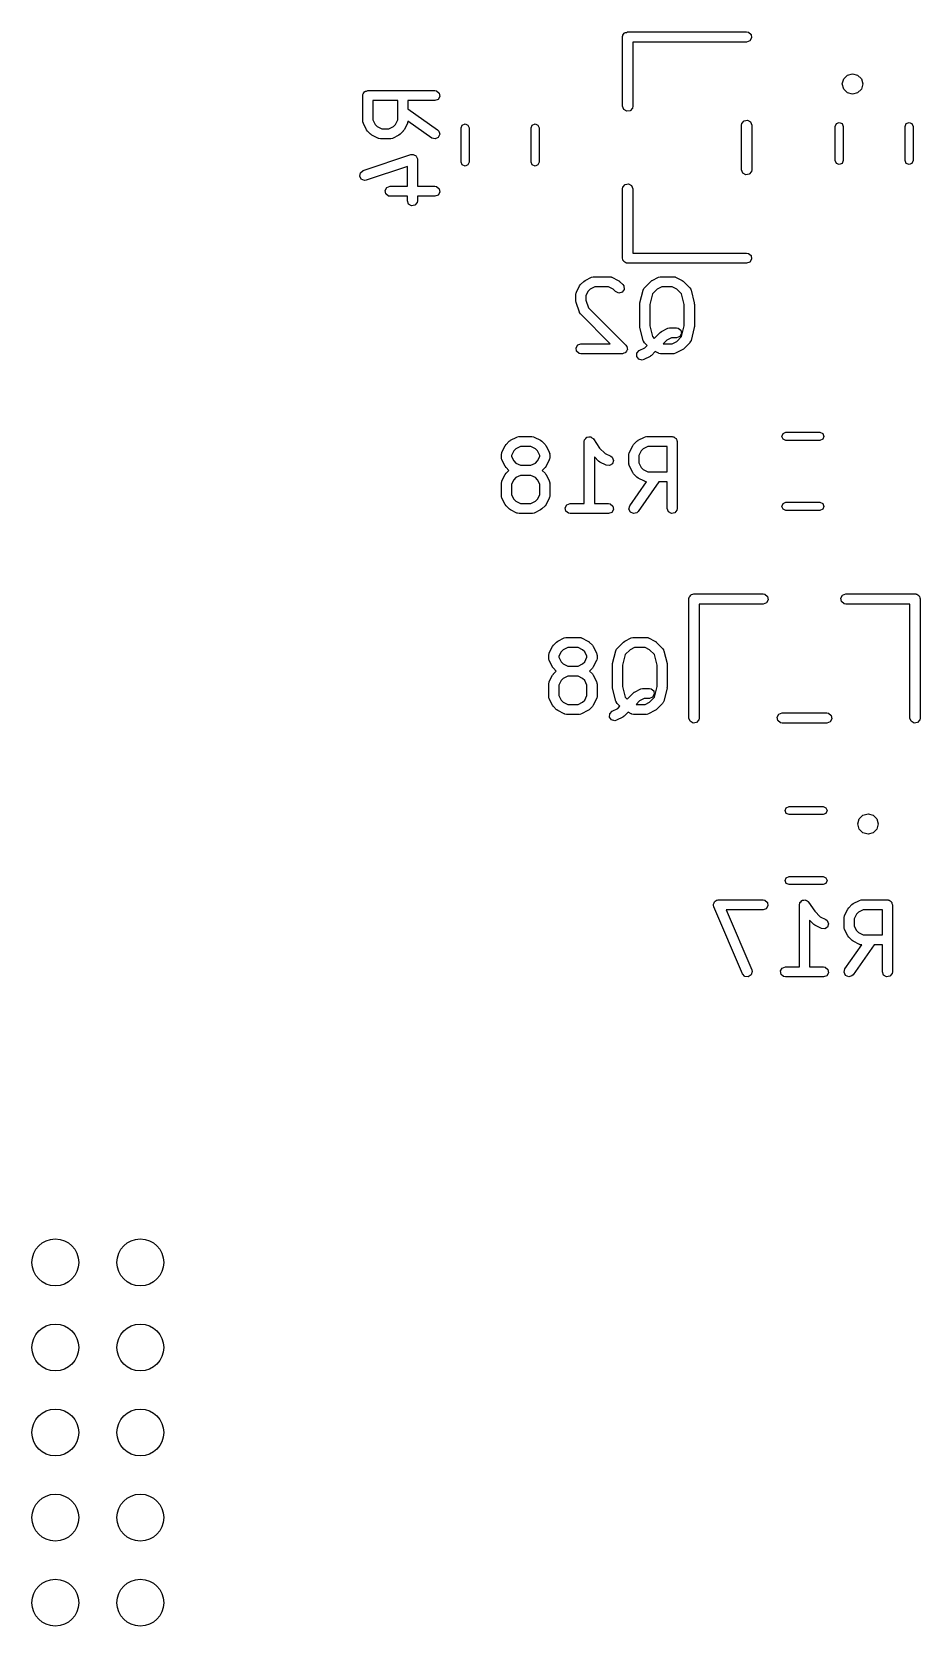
# Model space of a CAD drawing. Extents: x -4.4 to 79.2, y -59.9 to -10.8.
# Drawn here: x 15.27 to 28.54, y -59.91 to -36.11 of the extents above; entities that cross this region are included whole.
import ezdxf

# ---------------------------------------------------------------- set-up
doc = ezdxf.new("R2010")
doc.units = 0
doc.layers.add('BLACK', color=7, linetype='CONTINUOUS')

msp = doc.modelspace()

# ---------------------------------------------------------------- linework, layer by layer
at = {"layer": 'BLACK', "linetype": 'CONTINUOUS'}
for p, q in [((24.0933, -36.187001), (24.095045, -36.1771)), ((24.094458, -36.173769), (24.096149, -36.170839)), ((24.095045, -36.1771), (24.094458, -36.173769)), ((24.096149, -36.170839), (24.097895, -36.160939)), ((24.097895, -36.160939), (24.110622, -36.145771)), ((24.110622, -36.145771), (24.12052, -36.128628)), ((24.12052, -36.128628), (24.12698, -36.126276)), ((24.12698, -36.126276), (24.1314, -36.12101)), ((24.1314, -36.12101), (24.150894, -36.117572)), ((24.150894, -36.117572), (24.1695, -36.110801)), ((24.1695, -36.110801), (25.9475, -36.110801)), ((25.9475, -36.110801), (25.973562, -36.115396)), ((25.973562, -36.115396), (26.013491, -36.148901)), ((26.013491, -36.148901), (26.022542, -36.200233)), ((24.0933, -37.221261), (24.0933, -36.187001)), ((25.9475, -36.263201), (24.2457, -36.263201)), ((24.2457, -36.263201), (24.2457, -37.221261)), ((25.99648, -36.245374), (25.9475, -36.263201)), ((26.022542, -36.200233), (25.99648, -36.245374)), ((27.376999, -36.888001), (27.397417, -36.811801)), ((27.397417, -36.964201), (27.376999, -36.888001)), ((27.397417, -36.811801), (27.453199, -36.756019)), ((27.453199, -36.756019), (27.529399, -36.735601)), ((27.529399, -36.735601), (27.605599, -36.756019)), ((27.605599, -36.756019), (27.661381, -36.811801)), ((27.661381, -36.811801), (27.681799, -36.888001)), ((27.681799, -36.888001), (27.661381, -36.964201)), ((20.214319, -37.062405), (20.216036, -37.052663)), ((20.214319, -37.443357), (20.214319, -37.062405)), ((20.215458, -37.049381), (20.217124, -37.046495)), ((20.216036, -37.052663), (20.215458, -37.049381)), ((20.217124, -37.046495), (20.218842, -37.036753)), ((20.218842, -37.036753), (20.231367, -37.021825)), ((20.231367, -37.021825), (20.24111, -37.004952)), ((20.24111, -37.004952), (20.247468, -37.002637)), ((20.247468, -37.002637), (20.251819, -36.997453)), ((20.251819, -36.997453), (20.27101, -36.994068)), ((20.27101, -36.994068), (20.289319, -36.987405)), ((20.289319, -36.987405), (21.289319, -36.987405)), ((21.289319, -36.987405), (21.314971, -36.991928)), ((21.337528, -37.119858), (21.289319, -37.137405)), ((21.314971, -36.991928), (21.354271, -37.024905)), ((21.36318, -37.075429), (21.337528, -37.119858)), ((21.354271, -37.024905), (21.36318, -37.075429)), ((27.453199, -37.019983), (27.397417, -36.964201)), ((27.529399, -37.040401), (27.453199, -37.019983)), ((27.605599, -37.019983), (27.529399, -37.040401)), ((27.661381, -36.964201), (27.605599, -37.019983)), ((20.738128, -37.137405), (20.364319, -37.137405)), ((20.364319, -37.137405), (20.364319, -37.425652)), ((20.738128, -37.425652), (20.738128, -37.137405)), ((21.289319, -37.137405), (20.888128, -37.137405)), ((20.888128, -37.137405), (20.888128, -37.26145)), ((20.888128, -37.26145), (21.332329, -37.572391)), ((24.111127, -37.270241), (24.0933, -37.221261)), ((24.156268, -37.296303), (24.111127, -37.270241)), ((24.2076, -37.287252), (24.156268, -37.296303)), ((24.241105, -37.247323), (24.2076, -37.287252)), ((24.2457, -37.221261), (24.241105, -37.247323)), ((20.215852, -37.44757), (20.214319, -37.443357)), ((20.214811, -37.451931), (20.215852, -37.44757)), ((20.222237, -37.476898), (20.214811, -37.451931)), ((20.269856, -37.572136), (20.222237, -37.476898)), ((20.271045, -37.573261), (20.269856, -37.572136)), ((20.283905, -37.591628), (20.271045, -37.573261)), ((20.331524, -37.639247), (20.283905, -37.591628)), ((20.364319, -37.425652), (20.398577, -37.494168)), ((20.398577, -37.494168), (20.428984, -37.524575)), ((20.428984, -37.524575), (20.4975, -37.558833)), ((20.4975, -37.558833), (20.604947, -37.558833)), ((20.604947, -37.558833), (20.673463, -37.524575)), ((20.673463, -37.524575), (20.70387, -37.494168)), ((20.70387, -37.494168), (20.738128, -37.425652)), ((20.818542, -37.591628), (20.770923, -37.639247)), ((20.819233, -37.590146), (20.818542, -37.591628)), ((20.832591, -37.572136), (20.819233, -37.590146)), ((20.88021, -37.476898), (20.832591, -37.572136)), ((20.880722, -37.472444), (20.88021, -37.476898)), ((20.883605, -37.469009), (20.880722, -37.472444)), ((20.88794, -37.444417), (20.883605, -37.469009)), ((21.24631, -37.695276), (20.88794, -37.444417)), ((21.332329, -37.572391), (21.35075, -37.590807)), ((21.35075, -37.590807), (21.364035, -37.640359)), ((21.682, -37.545776), (21.699574, -37.50335)), ((21.682, -38.055224), (21.682, -37.545776)), ((21.699574, -37.50335), (21.742, -37.485776)), ((21.742, -37.485776), (21.784426, -37.50335)), ((21.784426, -37.50335), (21.802, -37.545776)), ((21.802, -37.545776), (21.802, -38.055224)), ((22.727, -37.545776), (22.744574, -37.50335)), ((22.727, -38.055224), (22.727, -37.545776)), ((22.744574, -37.50335), (22.787, -37.485776)), ((22.787, -37.485776), (22.829426, -37.50335)), ((22.829426, -37.50335), (22.847, -37.545776)), ((22.847, -37.545776), (22.847, -38.055224)), ((25.8713, -37.50474), (25.875895, -37.478678)), ((25.8713, -38.171262), (25.8713, -37.50474)), ((25.875895, -37.478678), (25.9094, -37.438749)), ((25.9094, -37.438749), (25.960732, -37.429698)), ((25.960732, -37.429698), (26.005873, -37.45576)), ((26.005873, -37.45576), (26.0237, -37.50474)), ((26.0237, -37.50474), (26.0237, -38.171262)), ((27.27, -37.522276), (27.287574, -37.47985)), ((27.27, -38.031724), (27.27, -37.522276)), ((27.287574, -37.47985), (27.33, -37.462276)), ((27.33, -37.462276), (27.372426, -37.47985)), ((27.372426, -37.47985), (27.39, -37.522276)), ((27.39, -37.522276), (27.39, -38.031724)), ((28.315, -37.522276), (28.332574, -37.47985)), ((28.315, -38.031724), (28.315, -37.522276)), ((28.332574, -37.47985), (28.375, -37.462276)), ((28.375, -37.462276), (28.417426, -37.47985)), ((28.417426, -37.47985), (28.435, -37.522276)), ((28.435, -37.522276), (28.435, -38.031724)), ((20.333005, -37.639938), (20.331524, -37.639247)), ((20.351016, -37.653296), (20.333005, -37.639938)), ((20.446254, -37.700915), (20.351016, -37.653296)), ((20.450707, -37.701427), (20.446254, -37.700915)), ((20.454143, -37.70431), (20.450707, -37.701427)), ((20.479795, -37.708833), (20.454143, -37.70431)), ((20.622652, -37.708833), (20.479795, -37.708833)), ((20.626865, -37.707299), (20.622652, -37.708833)), ((20.631226, -37.708341), (20.626865, -37.707299)), ((20.656193, -37.700915), (20.631226, -37.708341)), ((20.751431, -37.653296), (20.656193, -37.700915)), ((20.752556, -37.652106), (20.751431, -37.653296)), ((20.770923, -37.639247), (20.752556, -37.652106)), ((21.295866, -37.708546), (21.24631, -37.695276)), ((21.34236, -37.686859), (21.295866, -37.708546)), ((21.364035, -37.640359), (21.34236, -37.686859)), ((20.217983, -38.18173), (20.932267, -37.943635)), ((20.932267, -37.943635), (20.958033, -37.939814)), ((20.958033, -37.939814), (20.963363, -37.94192)), ((20.963363, -37.94192), (20.969009, -37.940925)), ((20.969009, -37.940925), (20.986725, -37.951154)), ((20.986725, -37.951154), (21.005745, -37.958671)), ((21.005745, -37.958671), (21.008474, -37.963711)), ((21.008474, -37.963711), (21.013438, -37.966577)), ((21.013438, -37.966577), (21.020433, -37.985797)), ((21.020433, -37.985797), (21.030174, -38.003785)), ((21.030174, -38.003785), (21.029024, -38.0094)), ((21.029024, -38.0094), (21.030985, -38.014786)), ((21.030985, -38.014786), (21.030985, -38.415976)), ((21.699574, -38.09765), (21.682, -38.055224)), ((21.802, -38.055224), (21.784426, -38.09765)), ((22.744574, -38.09765), (22.727, -38.055224)), ((22.847, -38.055224), (22.829426, -38.09765)), ((27.287574, -38.07415), (27.27, -38.031724)), ((27.33, -38.091724), (27.287574, -38.07415)), ((27.372426, -38.07415), (27.33, -38.091724)), ((27.39, -38.031724), (27.372426, -38.07415)), ((28.332574, -38.07415), (28.315, -38.031724)), ((28.375, -38.091724), (28.332574, -38.07415)), ((28.417426, -38.07415), (28.375, -38.091724)), ((28.435, -38.031724), (28.417426, -38.07415)), ((20.167511, -38.263882), (20.177797, -38.213621)), ((20.19194, -38.308996), (20.167511, -38.263882)), ((20.177797, -38.213621), (20.217983, -38.18173)), ((20.239651, -38.327853), (20.19194, -38.308996)), ((20.880985, -38.118842), (20.265417, -38.324032)), ((20.880985, -38.415976), (20.880985, -38.118842)), ((21.742, -38.115224), (21.699574, -38.09765)), ((21.784426, -38.09765), (21.742, -38.115224)), ((22.787, -38.115224), (22.744574, -38.09765)), ((22.829426, -38.09765), (22.787, -38.115224)), ((25.889127, -38.220242), (25.8713, -38.171262)), ((25.934268, -38.246304), (25.889127, -38.220242)), ((25.9856, -38.237253), (25.934268, -38.246304)), ((26.019105, -38.197324), (25.9856, -38.237253)), ((26.0237, -38.171262), (26.019105, -38.197324)), ((20.265417, -38.324032), (20.239651, -38.327853)), ((20.548791, -38.477952), (20.574443, -38.433523)), ((20.5577, -38.528476), (20.548791, -38.477952)), ((20.597, -38.561453), (20.5577, -38.528476)), ((20.574443, -38.433523), (20.622652, -38.415976)), ((20.622652, -38.415976), (20.880985, -38.415976)), ((21.030985, -38.415976), (21.289319, -38.415976)), ((21.289319, -38.415976), (21.314971, -38.420499)), ((21.337528, -38.548429), (21.289319, -38.565976)), ((21.314971, -38.420499), (21.354271, -38.453476)), ((21.36318, -38.504), (21.337528, -38.548429)), ((21.354271, -38.453476), (21.36318, -38.504)), ((24.0933, -38.454741), (24.097895, -38.428679)), ((24.0933, -39.489001), (24.0933, -38.454741)), ((24.097895, -38.428679), (24.1314, -38.38875)), ((24.1314, -38.38875), (24.182732, -38.379699)), ((24.182732, -38.379699), (24.227873, -38.405761)), ((24.227873, -38.405761), (24.2457, -38.454741)), ((24.2457, -38.454741), (24.2457, -39.412801)), ((20.622652, -38.565976), (20.597, -38.561453)), ((20.880985, -38.565976), (20.622652, -38.565976)), ((20.880985, -38.633833), (20.880985, -38.565976)), ((20.898532, -38.682042), (20.880985, -38.633833)), ((20.942961, -38.707694), (20.898532, -38.682042)), ((20.993485, -38.698785), (20.942961, -38.707694)), ((21.026462, -38.659485), (20.993485, -38.698785)), ((21.030985, -38.633833), (21.026462, -38.659485)), ((21.289319, -38.565976), (21.030985, -38.565976)), ((21.030985, -38.565976), (21.030985, -38.633833)), ((24.100071, -39.507606), (24.0933, -39.489001)), ((24.103509, -39.527101), (24.100071, -39.507606)), ((24.2457, -39.412801), (25.9475, -39.412801)), ((25.9475, -39.412801), (25.973562, -39.417396)), ((25.973562, -39.417396), (26.013491, -39.450901)), ((26.022542, -39.502233), (25.99648, -39.547374)), ((26.013491, -39.450901), (26.022542, -39.502233)), ((24.108775, -39.53152), (24.103509, -39.527101)), ((24.111127, -39.537981), (24.108775, -39.53152)), ((24.12827, -39.547878), (24.111127, -39.537981)), ((24.143438, -39.560606), (24.12827, -39.547878)), ((24.153338, -39.562351), (24.143438, -39.560606)), ((24.156268, -39.564043), (24.153338, -39.562351)), ((24.159599, -39.563455), (24.156268, -39.564043)), ((24.1695, -39.565201), (24.159599, -39.563455)), ((25.9475, -39.565201), (24.1695, -39.565201)), ((25.99648, -39.547374), (25.9475, -39.565201)), ((23.405794, -39.997754), (23.453413, -39.902516)), ((23.453413, -39.902516), (23.466771, -39.884505)), ((23.466771, -39.884505), (23.467462, -39.883024)), ((23.467462, -39.883024), (23.515081, -39.835405)), ((23.515081, -39.835405), (23.533447, -39.822545)), ((23.533447, -39.822545), (23.534573, -39.821356)), ((23.534573, -39.821356), (23.629811, -39.773737)), ((23.582134, -39.980484), (23.547876, -40.049)), ((23.612541, -39.950077), (23.582134, -39.980484)), ((23.681057, -39.915819), (23.612541, -39.950077)), ((23.629811, -39.773737), (23.654777, -39.766311)), ((23.654777, -39.766311), (23.659138, -39.767352)), ((23.659138, -39.767352), (23.663352, -39.765819)), ((23.663352, -39.765819), (23.901447, -39.765819)), ((23.883742, -39.915819), (23.681057, -39.915819)), ((23.952258, -39.950077), (23.883742, -39.915819)), ((23.901447, -39.765819), (23.927099, -39.770342)), ((23.927099, -39.770342), (23.930534, -39.773224)), ((23.930534, -39.773224), (23.934988, -39.773737)), ((23.934988, -39.773737), (24.030226, -39.821356)), ((23.991271, -39.98909), (23.952258, -39.950077)), ((24.030226, -39.821356), (24.048236, -39.834714)), ((24.048236, -39.834714), (24.049718, -39.835405)), ((24.049718, -39.835405), (24.097337, -39.883024)), ((24.116748, -39.955468), (24.087322, -39.997494)), ((24.097337, -39.883024), (24.112277, -39.904361)), ((24.112277, -39.904361), (24.116748, -39.955468)), ((24.352496, -40.155962), (24.400115, -39.965486)), ((24.400115, -39.965486), (24.410725, -39.941697)), ((24.410725, -39.941697), (24.416715, -39.93735)), ((24.416715, -39.93735), (24.419843, -39.930643)), ((24.419843, -39.930643), (24.515081, -39.835405)), ((24.515081, -39.835405), (24.533449, -39.822542)), ((24.533449, -39.822542), (24.534573, -39.821356)), ((24.534573, -39.821356), (24.629811, -39.773737)), ((24.612541, -39.950077), (24.540598, -40.022019)), ((24.681057, -39.915819), (24.612541, -39.950077)), ((24.629811, -39.773737), (24.654777, -39.766311)), ((24.654777, -39.766311), (24.659138, -39.767352)), ((24.659138, -39.767352), (24.663352, -39.765819)), ((24.663352, -39.765819), (24.853828, -39.765819)), ((24.836123, -39.915819), (24.681057, -39.915819)), ((24.904639, -39.950077), (24.836123, -39.915819)), ((24.853828, -39.765819), (24.87948, -39.770342)), ((24.87948, -39.770342), (24.882915, -39.773224)), ((24.882915, -39.773224), (24.887369, -39.773737)), ((24.887369, -39.773737), (24.982607, -39.821356)), ((24.976581, -40.022019), (24.904639, -39.950077)), ((24.982607, -39.821356), (25.000617, -39.834714)), ((25.000617, -39.834714), (25.002099, -39.835405)), ((25.002099, -39.835405), (25.097337, -39.930643)), ((25.097337, -39.930643), (25.112278, -39.95198)), ((25.112278, -39.95198), (25.112923, -39.959353)), ((25.112923, -39.959353), (25.117065, -39.965486)), ((25.117065, -39.965486), (25.164684, -40.155962)), ((23.397876, -40.031295), (23.402399, -40.005643)), ((23.397876, -40.126533), (23.397876, -40.031295)), ((23.398436, -40.128071), (23.397876, -40.126533)), ((23.401725, -40.15025), (23.398436, -40.128071)), ((23.449344, -40.293107), (23.401725, -40.15025)), ((23.402399, -40.005643), (23.405281, -40.002207)), ((23.405281, -40.002207), (23.405794, -39.997754)), ((23.547876, -40.049), (23.547876, -40.114362)), ((23.547876, -40.114362), (23.586047, -40.228876)), ((24.037767, -40.010771), (23.991271, -39.98909)), ((24.087322, -39.997494), (24.037767, -40.010771)), ((24.350257, -40.174152), (24.352856, -40.15941)), ((24.350257, -40.507485), (24.350257, -40.174152)), ((24.352856, -40.15941), (24.352496, -40.155962)), ((24.540598, -40.022019), (24.500257, -40.183386)), ((24.500257, -40.183386), (24.500257, -40.498251)), ((25.016923, -40.183386), (24.976581, -40.022019)), ((25.016923, -40.498251), (25.016923, -40.183386)), ((25.164684, -40.155962), (25.165737, -40.170894)), ((25.165737, -40.170894), (25.166923, -40.174152)), ((25.166923, -40.174152), (25.166923, -40.507485)), ((23.452131, -40.296619), (23.449344, -40.293107)), ((23.452522, -40.301086), (23.452131, -40.296619)), ((23.467462, -40.322423), (23.452522, -40.301086)), ((23.910857, -40.765819), (23.467462, -40.322423)), ((23.586047, -40.228876), (24.144956, -40.787786)), ((24.351442, -40.510742), (24.350257, -40.507485)), ((24.352496, -40.525675), (24.351442, -40.510742)), ((24.400115, -40.716151), (24.352496, -40.525675)), ((24.500257, -40.498251), (24.540598, -40.659617)), ((24.540598, -40.659617), (24.568114, -40.687133)), ((24.568114, -40.687133), (24.657938, -40.597309)), ((24.657938, -40.597309), (24.676304, -40.584449)), ((24.676304, -40.584449), (24.67743, -40.58326)), ((24.67743, -40.58326), (24.772668, -40.535641)), ((24.823914, -40.677723), (24.755398, -40.71198)), ((24.772668, -40.535641), (24.797634, -40.528215)), ((24.797634, -40.528215), (24.801995, -40.529256)), ((24.801995, -40.529256), (24.806209, -40.527723)), ((24.806209, -40.527723), (24.901447, -40.527723)), ((24.901447, -40.677723), (24.823914, -40.677723)), ((24.901447, -40.527723), (24.927099, -40.532246)), ((24.949656, -40.660176), (24.901447, -40.677723)), ((24.904638, -40.731561), (24.976581, -40.659617)), ((24.927099, -40.532246), (24.966399, -40.565223)), ((24.975308, -40.615747), (24.949656, -40.660176)), ((24.966399, -40.565223), (24.975308, -40.615747)), ((24.976581, -40.659617), (25.016923, -40.498251)), ((25.164684, -40.525675), (25.117065, -40.716151)), ((25.166923, -40.507485), (25.164323, -40.522226)), ((25.164323, -40.522226), (25.164684, -40.525675)), ((23.399015, -40.827795), (23.424667, -40.783366)), ((23.407924, -40.878319), (23.399015, -40.827795)), ((23.447224, -40.911296), (23.407924, -40.878319)), ((23.424667, -40.783366), (23.472876, -40.765819)), ((23.472876, -40.915819), (23.447224, -40.911296)), ((23.472876, -40.765819), (23.910857, -40.765819)), ((24.091923, -40.915819), (23.472876, -40.915819)), ((24.113134, -40.908098), (24.091923, -40.915819)), ((24.134941, -40.902256), (24.113134, -40.908098)), ((24.136909, -40.899444), (24.134941, -40.902256)), ((24.140132, -40.898272), (24.136909, -40.899444)), ((24.151417, -40.878726), (24.140132, -40.898272)), ((24.144956, -40.787786), (24.154348, -40.801198)), ((24.164368, -40.860231), (24.151417, -40.878726)), ((24.154348, -40.801198), (24.156875, -40.803319)), ((24.156875, -40.803319), (24.157225, -40.805308)), ((24.157225, -40.805308), (24.159897, -40.809123)), ((24.159897, -40.809123), (24.161864, -40.831616)), ((24.161864, -40.831616), (24.165784, -40.853843)), ((24.165784, -40.853843), (24.164069, -40.856813)), ((24.164069, -40.856813), (24.164368, -40.860231)), ((24.30575, -40.95744), (24.308825, -40.906229)), ((24.308825, -40.906229), (24.344097, -40.868975)), ((24.344097, -40.868975), (24.428449, -40.826799)), ((24.404257, -40.722283), (24.400115, -40.716151)), ((24.404902, -40.729657), (24.404257, -40.722283)), ((24.419843, -40.750994), (24.404902, -40.729657)), ((24.462048, -40.793199), (24.419843, -40.750994)), ((24.428449, -40.826799), (24.462048, -40.793199)), ((24.582923, -40.884457), (24.525909, -40.941471)), ((24.629811, -40.907901), (24.582923, -40.884457)), ((24.634264, -40.908413), (24.629811, -40.907901)), ((24.6377, -40.911296), (24.634264, -40.908413)), ((24.663352, -40.915819), (24.6377, -40.911296)), ((24.853828, -40.915819), (24.663352, -40.915819)), ((24.755398, -40.71198), (24.70156, -40.765819)), ((24.70156, -40.765819), (24.836123, -40.765819)), ((24.836123, -40.765819), (24.904638, -40.731561)), ((24.858041, -40.914285), (24.853828, -40.915819)), ((24.862402, -40.915327), (24.858041, -40.914285)), ((24.887369, -40.907901), (24.862402, -40.915327)), ((24.982607, -40.860282), (24.887369, -40.907901)), ((24.983732, -40.859092), (24.982607, -40.860282)), ((25.002099, -40.846233), (24.983732, -40.859092)), ((25.097338, -40.750993), (25.002099, -40.846233)), ((25.100465, -40.744285), (25.097338, -40.750993)), ((25.106455, -40.73994), (25.100465, -40.744285)), ((25.117065, -40.716151), (25.106455, -40.73994)), ((24.336314, -40.998645), (24.30575, -40.95744)), ((24.386212, -41.010565), (24.336314, -40.998645)), ((24.411179, -41.003139), (24.386212, -41.010565)), ((24.506417, -40.95552), (24.411179, -41.003139)), ((24.507542, -40.95433), (24.506417, -40.95552)), ((24.525909, -40.941471), (24.507542, -40.95433)), ((26.473776, -42.1495), (26.49135, -42.107074)), ((26.49135, -42.107074), (26.533776, -42.0895)), ((26.533776, -42.0895), (27.043224, -42.0895)), ((27.043224, -42.0895), (27.08565, -42.107074)), ((27.08565, -42.107074), (27.103224, -42.1495)), ((22.293013, -42.385354), (22.340632, -42.290116)), ((22.340632, -42.290116), (22.35399, -42.272105)), ((22.35399, -42.272105), (22.354681, -42.270624)), ((22.354681, -42.270624), (22.4023, -42.223005)), ((22.4023, -42.223005), (22.420666, -42.210145)), ((22.420666, -42.210145), (22.421792, -42.208956)), ((22.421792, -42.208956), (22.51703, -42.161337)), ((22.49976, -42.337677), (22.469353, -42.368084)), ((22.568276, -42.303419), (22.49976, -42.337677)), ((22.51703, -42.161337), (22.541996, -42.153911)), ((22.541996, -42.153911), (22.546357, -42.154952)), ((22.546357, -42.154952), (22.550571, -42.153419)), ((22.550571, -42.153419), (22.741047, -42.153419)), ((22.723342, -42.303419), (22.568276, -42.303419)), ((22.791858, -42.337677), (22.723342, -42.303419)), ((22.741047, -42.153419), (22.766699, -42.157942)), ((22.766699, -42.157942), (22.770134, -42.160824)), ((22.770134, -42.160824), (22.774588, -42.161337)), ((22.774588, -42.161337), (22.869826, -42.208956)), ((22.822265, -42.368084), (22.791858, -42.337677)), ((22.869826, -42.208956), (22.887836, -42.222314)), ((22.887836, -42.222314), (22.889318, -42.223005)), ((22.889318, -42.223005), (22.936937, -42.270624)), ((22.936937, -42.270624), (22.949796, -42.28899)), ((22.949796, -42.28899), (22.950986, -42.290116)), ((22.950986, -42.290116), (22.998605, -42.385354)), ((23.52319, -42.228419), (23.527713, -42.202767)), ((23.52319, -43.153419), (23.52319, -42.228419)), ((23.527713, -42.202767), (23.530484, -42.199463)), ((23.530484, -42.199463), (23.530959, -42.195177)), ((23.530959, -42.195177), (23.546697, -42.180142)), ((23.546697, -42.180142), (23.56069, -42.163467)), ((23.56069, -42.163467), (23.564937, -42.162718)), ((23.564937, -42.162718), (23.568056, -42.159739)), ((23.568056, -42.159739), (23.589776, -42.158338)), ((23.589776, -42.158338), (23.611214, -42.154558)), ((23.611214, -42.154558), (23.614949, -42.156714)), ((23.614949, -42.156714), (23.619252, -42.156437)), ((23.619252, -42.156437), (23.636793, -42.169326)), ((23.636793, -42.169326), (23.655643, -42.18021)), ((23.655643, -42.18021), (23.657117, -42.184261)), ((23.657117, -42.184261), (23.660594, -42.186816)), ((23.660594, -42.186816), (23.751712, -42.323494)), ((23.751712, -42.323494), (23.833093, -42.404875)), ((24.197775, -42.385354), (24.245394, -42.290116)), ((24.245394, -42.290116), (24.258752, -42.272105)), ((24.258752, -42.272105), (24.259443, -42.270624)), ((24.259443, -42.270624), (24.307062, -42.223005)), ((24.307062, -42.223005), (24.325428, -42.210145)), ((24.325428, -42.210145), (24.326554, -42.208956)), ((24.326554, -42.208956), (24.421792, -42.161337)), ((24.404522, -42.337677), (24.374115, -42.368084)), ((24.473038, -42.303419), (24.404522, -42.337677)), ((24.421792, -42.161337), (24.446758, -42.153911)), ((24.446758, -42.153911), (24.451119, -42.154952)), ((24.451119, -42.154952), (24.455333, -42.153419)), ((24.455333, -42.153419), (24.836285, -42.153419)), ((24.761285, -42.303419), (24.473038, -42.303419)), ((24.761285, -42.677228), (24.761285, -42.303419)), ((24.836285, -42.153419), (24.846026, -42.155136)), ((24.846026, -42.155136), (24.849309, -42.154558)), ((24.849309, -42.154558), (24.852194, -42.156224)), ((24.852194, -42.156224), (24.861937, -42.157942)), ((24.861937, -42.157942), (24.876864, -42.170467)), ((24.876864, -42.170467), (24.893738, -42.18021)), ((24.893738, -42.18021), (24.896052, -42.186568)), ((24.896052, -42.186568), (24.901237, -42.190919)), ((24.901237, -42.190919), (24.904621, -42.21011)), ((24.904621, -42.21011), (24.911285, -42.228419)), ((24.911285, -42.228419), (24.911285, -43.228419)), ((26.49135, -42.191926), (26.473776, -42.1495)), ((26.533776, -42.2095), (26.49135, -42.191926)), ((27.043224, -42.2095), (26.533776, -42.2095)), ((27.08565, -42.191926), (27.043224, -42.2095)), ((27.103224, -42.1495), (27.08565, -42.191926)), ((22.285095, -42.418895), (22.289618, -42.393243)), ((22.285095, -42.466514), (22.285095, -42.418895)), ((22.286628, -42.470727), (22.285095, -42.466514)), ((22.285587, -42.475088), (22.286628, -42.470727)), ((22.293013, -42.500055), (22.285587, -42.475088)), ((22.289618, -42.393243), (22.2925, -42.389807)), ((22.2925, -42.389807), (22.293013, -42.385354)), ((22.340632, -42.595293), (22.293013, -42.500055)), ((22.341821, -42.596418), (22.340632, -42.595293)), ((22.354681, -42.614785), (22.341821, -42.596418)), ((22.469353, -42.368084), (22.435095, -42.4366)), ((22.435095, -42.4366), (22.435095, -42.448809)), ((22.435095, -42.448809), (22.469353, -42.517325)), ((22.469353, -42.517325), (22.49976, -42.547732)), ((22.49976, -42.547732), (22.568276, -42.58199)), ((22.568276, -42.58199), (22.723342, -42.58199)), ((22.723342, -42.58199), (22.791858, -42.547732)), ((22.791858, -42.547732), (22.822265, -42.517325)), ((22.856523, -42.4366), (22.822265, -42.368084)), ((22.822265, -42.517325), (22.856523, -42.448809)), ((22.856523, -42.448809), (22.856523, -42.4366)), ((22.950986, -42.595293), (22.937628, -42.613303)), ((22.998605, -42.500055), (22.950986, -42.595293)), ((22.998605, -42.385354), (23.006031, -42.41032)), ((22.999117, -42.495601), (22.998605, -42.500055)), ((23.002, -42.492166), (22.999117, -42.495601)), ((23.006523, -42.466514), (23.002, -42.492166)), ((23.006031, -42.41032), (23.004989, -42.414681)), ((23.004989, -42.414681), (23.006523, -42.418895)), ((23.006523, -42.418895), (23.006523, -42.466514)), ((23.735633, -42.519547), (23.67319, -42.457104)), ((23.67319, -42.457104), (23.67319, -43.153419)), ((23.737114, -42.520237), (23.735633, -42.519547)), ((23.755125, -42.533596), (23.737114, -42.520237)), ((23.850363, -42.581215), (23.755125, -42.533596)), ((23.833093, -42.404875), (23.917445, -42.447051)), ((23.901329, -42.58708), (23.850363, -42.581215)), ((23.944142, -42.558814), (23.901329, -42.58708)), ((23.917445, -42.447051), (23.938366, -42.462568)), ((23.938366, -42.462568), (23.958769, -42.509639)), ((23.958769, -42.509639), (23.944142, -42.558814)), ((24.189857, -42.418895), (24.19438, -42.393243)), ((24.189857, -42.561752), (24.189857, -42.418895)), ((24.19139, -42.565965), (24.189857, -42.561752)), ((24.190349, -42.570326), (24.19139, -42.565965)), ((24.197775, -42.595293), (24.190349, -42.570326)), ((24.19438, -42.393243), (24.197262, -42.389807)), ((24.197262, -42.389807), (24.197775, -42.385354)), ((24.245394, -42.690531), (24.197775, -42.595293)), ((24.374115, -42.368084), (24.339857, -42.4366)), ((24.339857, -42.4366), (24.339857, -42.544047)), ((24.339857, -42.544047), (24.374115, -42.612563)), ((22.285095, -42.847466), (22.289618, -42.821814)), ((22.289618, -42.821814), (22.2925, -42.818378)), ((22.2925, -42.818378), (22.293013, -42.813925)), ((22.293013, -42.813925), (22.340632, -42.718687)), ((22.340632, -42.718687), (22.35399, -42.700676)), ((22.35399, -42.700676), (22.354681, -42.699195)), ((22.396886, -42.65699), (22.354681, -42.614785)), ((22.354681, -42.699195), (22.396886, -42.65699)), ((22.469353, -42.796655), (22.435095, -42.865171)), ((22.49976, -42.766248), (22.469353, -42.796655)), ((22.568276, -42.73199), (22.49976, -42.766248)), ((22.723342, -42.73199), (22.568276, -42.73199)), ((22.791858, -42.766248), (22.723342, -42.73199)), ((22.822265, -42.796655), (22.791858, -42.766248)), ((22.856523, -42.865171), (22.822265, -42.796655)), ((22.936937, -42.614785), (22.894732, -42.65699)), ((22.894732, -42.65699), (22.936937, -42.699195)), ((22.937628, -42.613303), (22.936937, -42.614785)), ((22.936937, -42.699195), (22.949796, -42.717561)), ((22.949796, -42.717561), (22.950986, -42.718687)), ((22.950986, -42.718687), (22.998605, -42.813925)), ((22.998605, -42.813925), (23.006031, -42.838891)), ((23.006031, -42.838891), (23.004989, -42.843252)), ((23.004989, -42.843252), (23.006523, -42.847466)), ((24.203415, -43.185409), (24.454272, -42.82704)), ((24.246583, -42.691656), (24.245394, -42.690531)), ((24.259443, -42.710023), (24.246583, -42.691656)), ((24.307062, -42.757642), (24.259443, -42.710023)), ((24.308543, -42.758333), (24.307062, -42.757642)), ((24.326554, -42.771691), (24.308543, -42.758333)), ((24.637239, -42.827228), (24.326299, -43.271429)), ((24.421792, -42.81931), (24.326554, -42.771691)), ((24.374115, -42.612563), (24.404522, -42.64297)), ((24.404522, -42.64297), (24.473038, -42.677228)), ((24.426245, -42.819822), (24.421792, -42.81931)), ((24.429681, -42.822705), (24.426245, -42.819822)), ((24.454272, -42.82704), (24.429681, -42.822705)), ((24.473038, -42.677228), (24.761285, -42.677228)), ((24.761285, -42.827228), (24.637239, -42.827228)), ((24.761285, -43.228419), (24.761285, -42.827228)), ((22.285095, -43.037942), (22.285095, -42.847466)), ((22.286628, -43.042155), (22.285095, -43.037942)), ((22.285587, -43.046516), (22.286628, -43.042155)), ((22.293013, -43.071483), (22.285587, -43.046516)), ((22.340632, -43.166721), (22.293013, -43.071483)), ((22.435095, -42.865171), (22.435095, -43.020237)), ((22.435095, -43.020237), (22.469353, -43.088753)), ((22.822264, -43.088753), (22.856523, -43.020237)), ((22.856523, -43.020237), (22.856523, -42.865171)), ((22.998605, -43.071483), (22.950986, -43.166721)), ((22.999117, -43.067029), (22.998605, -43.071483)), ((23.002, -43.063594), (22.999117, -43.067029)), ((23.006523, -43.037942), (23.002, -43.063594)), ((23.006523, -42.847466), (23.006523, -43.037942)), ((22.34182, -43.167846), (22.340632, -43.166721)), ((22.35468, -43.186212), (22.34182, -43.167846)), ((22.402299, -43.233832), (22.35468, -43.186212)), ((22.40378, -43.234522), (22.402299, -43.233832)), ((22.421792, -43.247882), (22.40378, -43.234522)), ((22.51703, -43.295501), (22.421792, -43.247882)), ((22.469353, -43.088753), (22.49976, -43.119161)), ((22.49976, -43.119161), (22.568276, -43.153419)), ((22.521483, -43.296013), (22.51703, -43.295501)), ((22.524919, -43.298896), (22.521483, -43.296013)), ((22.550571, -43.303419), (22.524919, -43.298896)), ((22.741047, -43.303419), (22.550571, -43.303419)), ((22.568276, -43.153419), (22.723342, -43.153419)), ((22.723342, -43.153419), (22.791857, -43.119161)), ((22.74526, -43.301885), (22.741047, -43.303419)), ((22.749621, -43.302927), (22.74526, -43.301885)), ((22.774588, -43.295501), (22.749621, -43.302927)), ((22.869826, -43.247882), (22.774588, -43.295501)), ((22.791857, -43.119161), (22.822264, -43.088753)), ((22.87095, -43.246694), (22.869826, -43.247882)), ((22.889319, -43.233832), (22.87095, -43.246694)), ((22.936937, -43.186213), (22.889319, -43.233832)), ((22.937627, -43.184731), (22.936937, -43.186213)), ((22.950986, -43.166721), (22.937627, -43.184731)), ((23.238615, -43.215395), (23.264267, -43.170966)), ((23.247524, -43.265919), (23.238615, -43.215395)), ((23.286824, -43.298896), (23.247524, -43.265919)), ((23.264267, -43.170966), (23.312476, -43.153419)), ((23.312476, -43.303419), (23.286824, -43.298896)), ((23.312476, -43.153419), (23.52319, -43.153419)), ((23.883904, -43.303419), (23.312476, -43.303419)), ((23.67319, -43.153419), (23.883904, -43.153419)), ((23.883904, -43.153419), (23.909556, -43.157942)), ((23.932113, -43.285872), (23.883904, -43.303419)), ((23.909556, -43.157942), (23.948856, -43.190919)), ((23.957765, -43.241443), (23.932113, -43.285872)), ((23.948856, -43.190919), (23.957765, -43.241443)), ((24.190144, -43.234966), (24.203415, -43.185409)), ((24.211831, -43.28146), (24.190144, -43.234966)), ((24.258331, -43.303135), (24.211831, -43.28146)), ((24.307884, -43.28985), (24.258331, -43.303135)), ((24.326299, -43.271429), (24.307884, -43.28985)), ((24.778832, -43.276628), (24.761285, -43.228419)), ((24.823261, -43.30228), (24.778832, -43.276628)), ((24.873785, -43.293371), (24.823261, -43.30228)), ((24.906762, -43.254071), (24.873785, -43.293371)), ((24.911285, -43.228419), (24.906762, -43.254071)), ((26.473776, -43.1945), (26.49135, -43.152074)), ((26.49135, -43.236926), (26.473776, -43.1945)), ((26.49135, -43.152074), (26.533776, -43.1345)), ((26.533776, -43.2545), (26.49135, -43.236926)), ((26.533776, -43.1345), (27.043224, -43.1345)), ((27.043224, -43.2545), (26.533776, -43.2545)), ((27.043224, -43.1345), (27.08565, -43.152074)), ((27.08565, -43.236926), (27.043224, -43.2545)), ((27.08565, -43.152074), (27.103224, -43.1945)), ((27.103224, -43.1945), (27.08565, -43.236926)), ((25.1229, -44.511009), (25.142394, -44.507571)), ((25.142394, -44.507571), (25.161, -44.5008)), ((25.161, -44.5008), (26.19526, -44.5008)), ((26.19526, -44.5008), (26.221322, -44.505395)), ((26.221322, -44.505395), (26.261251, -44.5389)), ((27.37976, -44.518627), (27.42874, -44.5008)), ((27.42874, -44.5008), (28.463, -44.5008)), ((28.463, -44.5008), (28.4729, -44.502545)), ((28.4729, -44.502545), (28.476232, -44.501958)), ((28.476232, -44.501958), (28.479161, -44.503649)), ((28.479161, -44.503649), (28.489062, -44.505395)), ((28.489062, -44.505395), (28.504229, -44.518122)), ((25.0848, -44.577), (25.086545, -44.567099)), ((25.0848, -46.355), (25.0848, -44.577)), ((25.085958, -44.563768), (25.087649, -44.560838)), ((25.086545, -44.567099), (25.085958, -44.563768)), ((25.087649, -44.560838), (25.089395, -44.550938)), ((25.089395, -44.550938), (25.102122, -44.53577)), ((25.102122, -44.53577), (25.11202, -44.518627)), ((25.11202, -44.518627), (25.11848, -44.516275)), ((25.11848, -44.516275), (25.1229, -44.511009)), ((26.19526, -44.6532), (25.2372, -44.6532)), ((25.2372, -44.6532), (25.2372, -46.355)), ((26.24424, -44.635373), (26.19526, -44.6532)), ((26.270302, -44.590232), (26.24424, -44.635373)), ((26.261251, -44.5389), (26.270302, -44.590232)), ((27.353698, -44.563768), (27.37976, -44.518627)), ((27.362749, -44.6151), (27.353698, -44.563768)), ((27.402678, -44.648605), (27.362749, -44.6151)), ((27.42874, -44.6532), (27.402678, -44.648605)), ((28.3868, -44.6532), (27.42874, -44.6532)), ((28.3868, -46.355), (28.3868, -44.6532)), ((28.504229, -44.518122), (28.521373, -44.52802)), ((28.521373, -44.52802), (28.523724, -44.53448)), ((28.523724, -44.53448), (28.528991, -44.5389)), ((28.528991, -44.5389), (28.532428, -44.558394)), ((28.532428, -44.558394), (28.5392, -44.577)), ((28.5392, -44.577), (28.5392, -46.355)), ((23.061062, -45.267824), (23.108681, -45.220205)), ((23.108681, -45.220205), (23.127047, -45.207345)), ((23.127047, -45.207345), (23.128173, -45.206156)), ((23.128173, -45.206156), (23.223411, -45.158537)), ((23.223411, -45.158537), (23.248377, -45.151111)), ((23.248377, -45.151111), (23.252738, -45.152152)), ((23.252738, -45.152152), (23.256952, -45.150619)), ((23.256952, -45.150619), (23.447428, -45.150619)), ((23.447428, -45.150619), (23.47308, -45.155142)), ((23.47308, -45.155142), (23.476515, -45.158024)), ((23.476515, -45.158024), (23.480969, -45.158537)), ((23.480969, -45.158537), (23.576207, -45.206156)), ((23.576207, -45.206156), (23.594217, -45.219514)), ((23.594217, -45.219514), (23.595699, -45.220205)), ((23.595699, -45.220205), (23.643318, -45.267824)), ((24.013443, -45.315443), (24.108681, -45.220205)), ((24.108681, -45.220205), (24.127049, -45.207342)), ((24.127049, -45.207342), (24.128173, -45.206156)), ((24.128173, -45.206156), (24.223411, -45.158537)), ((24.223411, -45.158537), (24.248377, -45.151111)), ((24.248377, -45.151111), (24.252738, -45.152152)), ((24.252738, -45.152152), (24.256952, -45.150619)), ((24.256952, -45.150619), (24.447428, -45.150619)), ((24.447428, -45.150619), (24.47308, -45.155142)), ((24.47308, -45.155142), (24.476515, -45.158024)), ((24.476515, -45.158024), (24.480969, -45.158537)), ((24.480969, -45.158537), (24.576207, -45.206156)), ((24.576207, -45.206156), (24.594217, -45.219514)), ((24.594217, -45.219514), (24.595699, -45.220205)), ((24.595699, -45.220205), (24.690937, -45.315443)), ((22.991476, -45.416095), (22.995999, -45.390443)), ((22.991476, -45.463714), (22.991476, -45.416095)), ((22.995999, -45.390443), (22.998881, -45.387007)), ((22.998881, -45.387007), (22.999394, -45.382554)), ((22.999394, -45.382554), (23.047013, -45.287316)), ((23.047013, -45.287316), (23.060371, -45.269305)), ((23.060371, -45.269305), (23.061062, -45.267824)), ((23.175734, -45.365284), (23.141476, -45.4338)), ((23.141476, -45.4338), (23.141476, -45.446009)), ((23.141476, -45.446009), (23.175734, -45.514525)), ((23.206141, -45.334877), (23.175734, -45.365284)), ((23.274657, -45.300619), (23.206141, -45.334877)), ((23.429723, -45.300619), (23.274657, -45.300619)), ((23.498239, -45.334877), (23.429723, -45.300619)), ((23.528646, -45.365284), (23.498239, -45.334877)), ((23.562904, -45.4338), (23.528646, -45.365284)), ((23.528646, -45.514525), (23.562904, -45.446009)), ((23.562904, -45.446009), (23.562904, -45.4338)), ((23.643318, -45.267824), (23.656177, -45.28619)), ((23.656177, -45.28619), (23.657367, -45.287316)), ((23.657367, -45.287316), (23.704986, -45.382554)), ((23.704986, -45.382554), (23.712412, -45.40752)), ((23.712412, -45.40752), (23.71137, -45.411881)), ((23.71137, -45.411881), (23.712904, -45.416095)), ((23.712904, -45.416095), (23.712904, -45.463714)), ((23.946096, -45.540762), (23.993715, -45.350286)), ((23.993715, -45.350286), (24.004325, -45.326497)), ((24.004325, -45.326497), (24.010315, -45.32215)), ((24.010315, -45.32215), (24.013443, -45.315443)), ((24.134198, -45.406819), (24.093857, -45.568186)), ((24.206141, -45.334877), (24.134198, -45.406819)), ((24.274657, -45.300619), (24.206141, -45.334877)), ((24.429723, -45.300619), (24.274657, -45.300619)), ((24.498239, -45.334877), (24.429723, -45.300619)), ((24.570181, -45.406819), (24.498239, -45.334877)), ((24.610523, -45.568186), (24.570181, -45.406819)), ((24.690937, -45.315443), (24.705878, -45.33678)), ((24.705878, -45.33678), (24.706523, -45.344153)), ((24.706523, -45.344153), (24.710665, -45.350286)), ((24.710665, -45.350286), (24.758284, -45.540762)), ((22.993009, -45.467927), (22.991476, -45.463714)), ((22.991968, -45.472288), (22.993009, -45.467927)), ((22.999394, -45.497255), (22.991968, -45.472288)), ((23.047013, -45.592493), (22.999394, -45.497255)), ((23.048202, -45.593618), (23.047013, -45.592493)), ((23.047013, -45.715887), (23.060371, -45.697876)), ((23.061062, -45.611985), (23.048202, -45.593618)), ((23.060371, -45.697876), (23.061062, -45.696395)), ((23.103267, -45.65419), (23.061062, -45.611985)), ((23.061062, -45.696395), (23.103267, -45.65419)), ((23.175734, -45.514525), (23.206141, -45.544932)), ((23.206141, -45.544932), (23.274657, -45.57919)), ((23.274657, -45.57919), (23.429723, -45.57919)), ((23.429723, -45.57919), (23.498239, -45.544932)), ((23.498239, -45.544932), (23.528646, -45.514525)), ((23.643318, -45.611985), (23.601113, -45.65419)), ((23.601113, -45.65419), (23.643318, -45.696395)), ((23.644009, -45.610503), (23.643318, -45.611985)), ((23.643318, -45.696395), (23.656177, -45.714761)), ((23.657367, -45.592493), (23.644009, -45.610503)), ((23.704986, -45.497255), (23.657367, -45.592493)), ((23.705498, -45.492801), (23.704986, -45.497255)), ((23.708381, -45.489366), (23.705498, -45.492801)), ((23.712904, -45.463714), (23.708381, -45.489366)), ((23.943857, -45.558952), (23.946456, -45.54421)), ((23.943857, -45.892285), (23.943857, -45.558952)), ((23.946456, -45.54421), (23.946096, -45.540762)), ((24.093857, -45.568186), (24.093857, -45.883051)), ((24.610523, -45.883051), (24.610523, -45.568186)), ((24.758284, -45.540762), (24.759337, -45.555694)), ((24.759337, -45.555694), (24.760523, -45.558952)), ((24.760523, -45.558952), (24.760523, -45.892285)), ((22.991476, -45.844666), (22.995999, -45.819014)), ((22.991476, -46.035142), (22.991476, -45.844666)), ((22.995999, -45.819014), (22.998881, -45.815578)), ((22.998881, -45.815578), (22.999394, -45.811125)), ((22.999394, -45.811125), (23.047013, -45.715887)), ((23.175734, -45.793855), (23.141476, -45.862371)), ((23.141476, -45.862371), (23.141476, -46.017437)), ((23.206141, -45.763448), (23.175734, -45.793855)), ((23.274657, -45.72919), (23.206141, -45.763448)), ((23.429723, -45.72919), (23.274657, -45.72919)), ((23.498239, -45.763448), (23.429723, -45.72919)), ((23.528646, -45.793855), (23.498239, -45.763448)), ((23.562904, -45.862371), (23.528646, -45.793855)), ((23.562904, -46.017437), (23.562904, -45.862371)), ((23.656177, -45.714761), (23.657367, -45.715887)), ((23.657367, -45.715887), (23.704986, -45.811125)), ((23.704986, -45.811125), (23.712412, -45.836091)), ((23.712412, -45.836091), (23.71137, -45.840452)), ((23.71137, -45.840452), (23.712904, -45.844666)), ((23.712904, -45.844666), (23.712904, -46.035142)), ((23.945042, -45.895542), (23.943857, -45.892285)), ((23.946096, -45.910475), (23.945042, -45.895542)), ((23.993715, -46.100951), (23.946096, -45.910475)), ((24.093857, -45.883051), (24.134198, -46.044417)), ((24.27103, -45.96806), (24.366268, -45.920441)), ((24.366268, -45.920441), (24.391234, -45.913015)), ((24.391234, -45.913015), (24.395595, -45.914056)), ((24.395595, -45.914056), (24.399809, -45.912523)), ((24.399809, -45.912523), (24.495047, -45.912523)), ((24.495047, -45.912523), (24.520699, -45.917046)), ((24.520699, -45.917046), (24.559999, -45.950023)), ((24.570181, -46.044417), (24.610523, -45.883051)), ((24.758284, -45.910475), (24.710665, -46.100951)), ((24.760523, -45.892285), (24.757923, -45.907026)), ((24.757923, -45.907026), (24.758284, -45.910475)), ((22.993009, -46.039355), (22.991476, -46.035142)), ((22.991968, -46.043716), (22.993009, -46.039355)), ((22.999394, -46.068683), (22.991968, -46.043716)), ((23.047013, -46.163921), (22.999394, -46.068683)), ((23.048201, -46.165046), (23.047013, -46.163921)), ((23.061061, -46.183412), (23.048201, -46.165046)), ((23.141476, -46.017437), (23.175734, -46.085953)), ((23.175734, -46.085953), (23.206141, -46.116361)), ((23.206141, -46.116361), (23.274657, -46.150619)), ((23.274657, -46.150619), (23.429723, -46.150619)), ((23.429723, -46.150619), (23.498238, -46.116361)), ((23.498238, -46.116361), (23.528645, -46.085953)), ((23.528645, -46.085953), (23.562904, -46.017437)), ((23.657367, -46.163921), (23.644008, -46.181931)), ((23.704986, -46.068683), (23.657367, -46.163921)), ((23.705498, -46.064229), (23.704986, -46.068683)), ((23.708381, -46.060794), (23.705498, -46.064229)), ((23.712904, -46.035142), (23.708381, -46.060794)), ((23.997857, -46.107083), (23.993715, -46.100951)), ((23.998502, -46.114457), (23.997857, -46.107083)), ((24.013443, -46.135794), (23.998502, -46.114457)), ((24.055648, -46.177999), (24.013443, -46.135794)), ((24.134198, -46.044417), (24.161714, -46.071933)), ((24.161714, -46.071933), (24.251538, -45.982109)), ((24.251538, -45.982109), (24.269904, -45.969249)), ((24.269904, -45.969249), (24.27103, -45.96806)), ((24.348998, -46.09678), (24.29516, -46.150619)), ((24.29516, -46.150619), (24.429723, -46.150619)), ((24.417514, -46.062523), (24.348998, -46.09678)), ((24.495047, -46.062523), (24.417514, -46.062523)), ((24.429723, -46.150619), (24.498238, -46.116361)), ((24.543256, -46.044976), (24.495047, -46.062523)), ((24.498238, -46.116361), (24.570181, -46.044417)), ((24.568908, -46.000547), (24.543256, -46.044976)), ((24.559999, -45.950023), (24.568908, -46.000547)), ((24.690938, -46.135793), (24.595699, -46.231033)), ((24.694065, -46.129085), (24.690938, -46.135793)), ((24.700055, -46.12474), (24.694065, -46.129085)), ((24.710665, -46.100951), (24.700055, -46.12474)), ((23.10868, -46.231032), (23.061061, -46.183412)), ((23.110161, -46.231722), (23.10868, -46.231032)), ((23.128173, -46.245082), (23.110161, -46.231722)), ((23.223411, -46.292701), (23.128173, -46.245082)), ((23.227864, -46.293213), (23.223411, -46.292701)), ((23.2313, -46.296096), (23.227864, -46.293213)), ((23.256952, -46.300619), (23.2313, -46.296096)), ((23.447428, -46.300619), (23.256952, -46.300619)), ((23.451641, -46.299085), (23.447428, -46.300619)), ((23.456002, -46.300127), (23.451641, -46.299085)), ((23.480969, -46.292701), (23.456002, -46.300127)), ((23.576207, -46.245082), (23.480969, -46.292701)), ((23.577331, -46.243894), (23.576207, -46.245082)), ((23.5957, -46.231032), (23.577331, -46.243894)), ((23.643318, -46.183413), (23.5957, -46.231032)), ((23.644008, -46.181931), (23.643318, -46.183413)), ((23.89935, -46.34224), (23.902425, -46.291029)), ((23.929914, -46.383445), (23.89935, -46.34224)), ((23.902425, -46.291029), (23.937697, -46.253775)), ((23.979812, -46.395365), (23.929914, -46.383445)), ((23.937697, -46.253775), (24.022049, -46.211599)), ((24.004779, -46.387939), (23.979812, -46.395365)), ((24.100017, -46.34032), (24.004779, -46.387939)), ((24.022049, -46.211599), (24.055648, -46.177999)), ((24.101142, -46.33913), (24.100017, -46.34032)), ((24.119509, -46.326271), (24.101142, -46.33913)), ((24.176523, -46.269257), (24.119509, -46.326271)), ((24.223411, -46.292701), (24.176523, -46.269257)), ((24.227864, -46.293213), (24.223411, -46.292701)), ((24.2313, -46.296096), (24.227864, -46.293213)), ((24.256952, -46.300619), (24.2313, -46.296096)), ((24.447428, -46.300619), (24.256952, -46.300619)), ((24.451641, -46.299085), (24.447428, -46.300619)), ((24.456002, -46.300127), (24.451641, -46.299085)), ((24.480969, -46.292701), (24.456002, -46.300127)), ((24.576207, -46.245082), (24.480969, -46.292701)), ((24.577332, -46.243892), (24.576207, -46.245082)), ((24.595699, -46.231033), (24.577332, -46.243892)), ((25.102627, -46.40398), (25.0848, -46.355)), ((25.147768, -46.430042), (25.102627, -46.40398)), ((25.232605, -46.381062), (25.1991, -46.420991)), ((25.2372, -46.355), (25.232605, -46.381062)), ((26.403697, -46.341768), (26.429759, -46.296627)), ((26.412748, -46.3931), (26.403697, -46.341768)), ((26.452677, -46.426605), (26.412748, -46.3931)), ((26.429759, -46.296627), (26.478739, -46.2788)), ((26.478739, -46.2788), (27.145261, -46.2788)), ((27.145261, -46.2788), (27.171323, -46.283395)), ((27.194241, -46.413373), (27.145261, -46.4312)), ((27.171323, -46.283395), (27.211252, -46.3169)), ((27.220303, -46.368232), (27.194241, -46.413373)), ((27.211252, -46.3169), (27.220303, -46.368232)), ((28.404627, -46.40398), (28.3868, -46.355)), ((28.449768, -46.430042), (28.404627, -46.40398)), ((28.534605, -46.381062), (28.5011, -46.420991)), ((28.5392, -46.355), (28.534605, -46.381062)), ((25.1991, -46.420991), (25.147768, -46.430042)), ((26.478739, -46.4312), (26.452677, -46.426605)), ((27.145261, -46.4312), (26.478739, -46.4312)), ((28.5011, -46.420991), (28.449768, -46.430042)), ((26.520776, -47.7375), (26.53835, -47.695074)), ((26.53835, -47.779926), (26.520776, -47.7375)), ((26.53835, -47.695074), (26.580776, -47.6775)), ((26.580776, -47.7975), (26.53835, -47.779926)), ((26.580776, -47.6775), (27.090224, -47.6775)), ((27.090224, -47.7975), (26.580776, -47.7975)), ((27.090224, -47.6775), (27.13265, -47.695074)), ((27.13265, -47.779926), (27.090224, -47.7975)), ((27.13265, -47.695074), (27.150224, -47.7375)), ((27.150224, -47.7375), (27.13265, -47.779926)), ((27.630018, -47.860699), (27.6858, -47.804917)), ((27.6858, -47.804917), (27.762, -47.784499)), ((27.762, -47.784499), (27.8382, -47.804917)), ((27.8382, -47.804917), (27.893982, -47.860699)), ((27.6096, -47.936899), (27.630018, -47.860699)), ((27.630018, -48.013099), (27.6096, -47.936899)), ((27.6858, -48.068881), (27.630018, -48.013099)), ((27.762, -48.089299), (27.6858, -48.068881)), ((27.8382, -48.068881), (27.762, -48.089299)), ((27.893982, -48.013099), (27.8382, -48.068881)), ((27.893982, -47.860699), (27.9144, -47.936899)), ((27.9144, -47.936899), (27.893982, -48.013099)), ((26.520776, -48.7825), (26.53835, -48.740074)), ((26.53835, -48.824926), (26.520776, -48.7825)), ((26.53835, -48.740074), (26.580776, -48.7225)), ((26.580776, -48.7225), (27.090224, -48.7225)), ((27.090224, -48.7225), (27.13265, -48.740074)), ((27.13265, -48.740074), (27.150224, -48.7825)), ((27.150224, -48.7825), (27.13265, -48.824926)), ((26.580776, -48.8425), (26.53835, -48.824926)), ((27.090224, -48.8425), (26.580776, -48.8425)), ((27.13265, -48.824926), (27.090224, -48.8425)), ((25.451093, -49.149003), (25.453653, -49.140521)), ((25.45704, -49.174363), (25.451093, -49.149003)), ((25.452115, -49.131795), (25.460864, -49.116641)), ((25.453653, -49.140521), (25.452115, -49.131795)), ((25.885611, -50.174363), (25.45704, -49.174363)), ((25.460864, -49.116641), (25.465922, -49.099891)), ((25.465922, -49.099891), (25.473336, -49.095039)), ((25.473336, -49.095039), (25.477767, -49.087366)), ((25.477767, -49.087366), (25.494209, -49.081381)), ((25.494209, -49.081381), (25.508852, -49.0718)), ((25.508852, -49.0718), (25.51765, -49.072849)), ((25.51765, -49.072849), (25.525976, -49.069819)), ((25.525976, -49.069819), (26.192642, -49.069819)), ((26.192642, -49.219819), (25.639717, -49.219819)), ((25.639717, -49.219819), (26.023483, -50.115275)), ((26.192642, -49.069819), (26.218294, -49.074342)), ((26.240851, -49.202272), (26.192642, -49.219819)), ((26.218294, -49.074342), (26.257594, -49.107319)), ((26.266503, -49.157843), (26.240851, -49.202272)), ((26.257594, -49.107319), (26.266503, -49.157843)), ((26.73669, -49.144819), (26.741213, -49.119167)), ((26.73669, -50.069819), (26.73669, -49.144819)), ((26.741213, -49.119167), (26.743984, -49.115863)), ((26.743984, -49.115863), (26.744459, -49.111577)), ((26.744459, -49.111577), (26.760197, -49.096542)), ((26.760197, -49.096542), (26.77419, -49.079867)), ((26.77419, -49.079867), (26.778437, -49.079118)), ((26.778437, -49.079118), (26.781556, -49.076139)), ((26.781556, -49.076139), (26.803276, -49.074738)), ((26.803276, -49.074738), (26.824714, -49.070958)), ((26.824714, -49.070958), (26.828449, -49.073114)), ((26.828449, -49.073114), (26.832752, -49.072837)), ((26.832752, -49.072837), (26.850293, -49.085726)), ((26.850293, -49.085726), (26.869143, -49.09661)), ((26.869143, -49.09661), (26.870617, -49.100661)), ((26.870617, -49.100661), (26.874094, -49.103216)), ((26.874094, -49.103216), (26.965212, -49.239894)), ((26.965212, -49.239894), (27.046593, -49.321275)), ((27.411275, -49.301754), (27.458894, -49.206516)), ((27.458894, -49.206516), (27.472252, -49.188505)), ((27.472252, -49.188505), (27.472943, -49.187024)), ((27.472943, -49.187024), (27.520562, -49.139405)), ((27.520562, -49.139405), (27.538928, -49.126545)), ((27.538928, -49.126545), (27.540054, -49.125356)), ((27.540054, -49.125356), (27.635292, -49.077737)), ((27.618022, -49.254077), (27.587615, -49.284484)), ((27.686538, -49.219819), (27.618022, -49.254077)), ((27.635292, -49.077737), (27.660258, -49.070311)), ((27.660258, -49.070311), (27.664619, -49.071352)), ((27.664619, -49.071352), (27.668833, -49.069819)), ((27.668833, -49.069819), (28.049785, -49.069819)), ((27.974785, -49.219819), (27.686538, -49.219819)), ((27.974785, -49.593628), (27.974785, -49.219819)), ((28.049785, -49.069819), (28.059526, -49.071536)), ((28.059526, -49.071536), (28.062809, -49.070958)), ((28.062809, -49.070958), (28.065694, -49.072624)), ((28.065694, -49.072624), (28.075437, -49.074342)), ((28.075437, -49.074342), (28.090364, -49.086867)), ((28.090364, -49.086867), (28.107238, -49.09661)), ((28.107238, -49.09661), (28.109552, -49.102968)), ((28.109552, -49.102968), (28.114737, -49.107319)), ((28.114737, -49.107319), (28.118121, -49.12651)), ((28.118121, -49.12651), (28.124785, -49.144819)), ((28.124785, -49.144819), (28.124785, -50.144819)), ((26.949133, -49.435947), (26.88669, -49.373504)), ((26.88669, -49.373504), (26.88669, -50.069819)), ((26.950614, -49.436637), (26.949133, -49.435947)), ((26.968625, -49.449996), (26.950614, -49.436637)), ((27.063863, -49.497615), (26.968625, -49.449996)), ((27.046593, -49.321275), (27.130945, -49.363451)), ((27.114829, -49.50348), (27.063863, -49.497615)), ((27.157642, -49.475214), (27.114829, -49.50348)), ((27.130945, -49.363451), (27.151866, -49.378968)), ((27.151866, -49.378968), (27.172269, -49.426039)), ((27.172269, -49.426039), (27.157642, -49.475214)), ((27.403357, -49.335295), (27.40788, -49.309643)), ((27.403357, -49.478152), (27.403357, -49.335295)), ((27.40489, -49.482365), (27.403357, -49.478152)), ((27.403849, -49.486726), (27.40489, -49.482365)), ((27.411275, -49.511693), (27.403849, -49.486726)), ((27.40788, -49.309643), (27.410762, -49.306207)), ((27.410762, -49.306207), (27.411275, -49.301754)), ((27.587615, -49.284484), (27.553357, -49.353)), ((27.553357, -49.353), (27.553357, -49.460447)), ((27.553357, -49.460447), (27.587615, -49.528963)), ((27.458894, -49.606931), (27.411275, -49.511693)), ((27.416915, -50.101809), (27.667772, -49.74344)), ((27.460083, -49.608056), (27.458894, -49.606931)), ((27.472943, -49.626423), (27.460083, -49.608056)), ((27.520562, -49.674042), (27.472943, -49.626423)), ((27.522043, -49.674733), (27.520562, -49.674042)), ((27.540054, -49.688091), (27.522043, -49.674733)), ((27.850739, -49.743628), (27.539799, -50.187829)), ((27.635292, -49.73571), (27.540054, -49.688091)), ((27.587615, -49.528963), (27.618022, -49.55937)), ((27.618022, -49.55937), (27.686538, -49.593628)), ((27.639745, -49.736222), (27.635292, -49.73571)), ((27.643181, -49.739105), (27.639745, -49.736222)), ((27.667772, -49.74344), (27.643181, -49.739105)), ((27.686538, -49.593628), (27.974785, -49.593628)), ((27.974785, -49.743628), (27.850739, -49.743628)), ((27.974785, -50.144819), (27.974785, -49.743628)), ((25.92073, -50.211762), (25.885611, -50.174363)), ((25.971671, -50.217838), (25.92073, -50.211762)), ((26.014601, -50.189747), (25.971671, -50.217838)), ((26.02943, -50.140634), (26.014601, -50.189747)), ((26.023483, -50.115275), (26.02943, -50.140634)), ((26.452115, -50.131795), (26.477767, -50.087366)), ((26.461024, -50.182319), (26.452115, -50.131795)), ((26.500324, -50.215296), (26.461024, -50.182319)), ((26.477767, -50.087366), (26.525976, -50.069819)), ((26.525976, -50.219819), (26.500324, -50.215296)), ((26.525976, -50.069819), (26.73669, -50.069819)), ((27.097404, -50.219819), (26.525976, -50.219819)), ((26.88669, -50.069819), (27.097404, -50.069819)), ((27.097404, -50.069819), (27.123056, -50.074342)), ((27.145613, -50.202272), (27.097404, -50.219819)), ((27.123056, -50.074342), (27.162356, -50.107319)), ((27.171265, -50.157843), (27.145613, -50.202272)), ((27.162356, -50.107319), (27.171265, -50.157843)), ((27.403644, -50.151366), (27.416915, -50.101809)), ((27.425331, -50.19786), (27.403644, -50.151366)), ((27.471831, -50.219535), (27.425331, -50.19786)), ((27.521384, -50.20625), (27.471831, -50.219535)), ((27.539799, -50.187829), (27.521384, -50.20625)), ((27.992332, -50.193028), (27.974785, -50.144819)), ((28.036761, -50.21868), (27.992332, -50.193028)), ((28.087285, -50.209771), (28.036761, -50.21868)), ((28.120262, -50.170471), (28.087285, -50.209771)), ((28.124785, -50.144819), (28.120262, -50.170471))]:
    msp.add_line(p, q, dxfattribs=at)
at = {"layer": 'BLACK'}
for centre in [(15.621, -54.483), (16.891, -54.483), (15.621, -55.753), (16.891, -55.753), (15.621, -57.023), (16.891, -57.023), (15.621, -58.293), (16.891, -58.293), (15.621, -59.563), (16.891, -59.563)]:
    msp.add_circle(centre, 0.35, dxfattribs=at)

doc.saveas('drawing.dxf')
